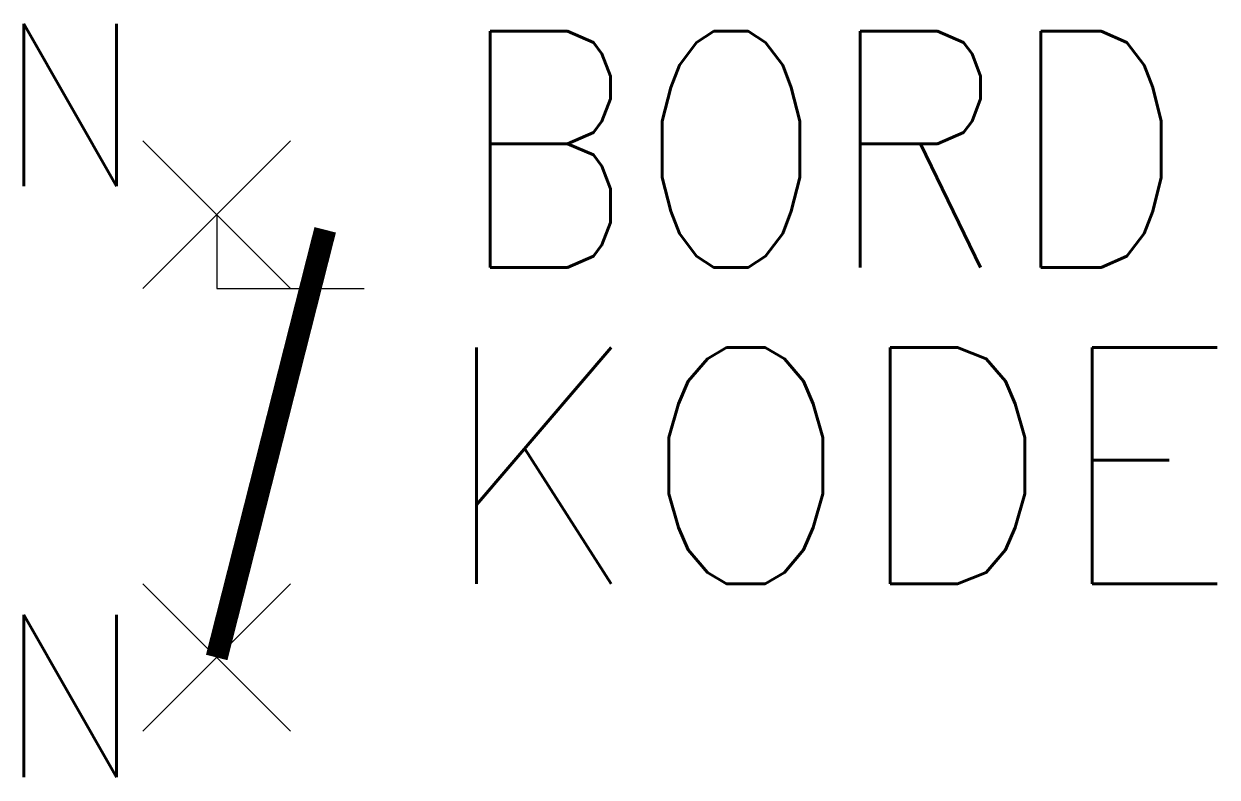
# Model space of a CAD drawing. Extents: x 264.9 to 281.1, y 196.4 to 206.6.
import ezdxf
from ezdxf.enums import TextEntityAlignment as Align

# ---------------------------------------------------------------- set-up
doc = ezdxf.new("R2010")
doc.units = 0
doc.header["$LTSCALE"] = 6
doc.header["$PDMODE"] = 3
doc.linetypes.add('DASHED', pattern=[0])
for name, color, linetype in [('1', 7, 'CONTINUOUS'), ('10', 1, 'DASHED'), ('11', 3, 'DASHED'), ('12', 2, 'DASHED'), ('C', 7, 'CONTINUOUS')]:
    doc.layers.add(name, color=color, linetype=linetype)
doc.styles.get("Standard").update_dxf_attribs({"font": 'simplex', "width": 0.85})

msp = doc.modelspace()

# ---------------------------------------------------------------- linework, layer by layer
at = {"layer": '1', "color": 0}
for p, q in [((267.5, 204), (267.5, 203)), ((267.5, 203), (269.5, 203))]:
    msp.add_line(p, q, dxfattribs=at)
at = {"layer": '1', "color": 0, "const_width": 0.3}
msp.add_lwpolyline([(267.5, 198), (268.97, 203.796)], dxfattribs=at)
at = {"layer": 'C', "color": 0}
for p in [(267.5, 204), (267.5, 198)]:
    msp.add_point(p, dxfattribs=at)

# ---------------------------------------------------------------- texts
at = {"layer": '10', "color": 0, "width": 0.95}
for p in [(266.5, 204.388), (266.5, 196.378)]:
    msp.add_attdef('N', text='', height=2.2, dxfattribs=at).set_placement(p, align=Align.RIGHT)
at = {"layer": '11', "color": 0, "width": 0.85}
msp.add_attdef('BORD', (270.738, 203.287), '', height=3.2, dxfattribs=at)
at = {"layer": '12', "color": 0, "width": 0.95}
msp.add_attdef('KODE', (270.5, 199), '-K', height=3.2, dxfattribs=at)

doc.saveas('drawing.dxf')
